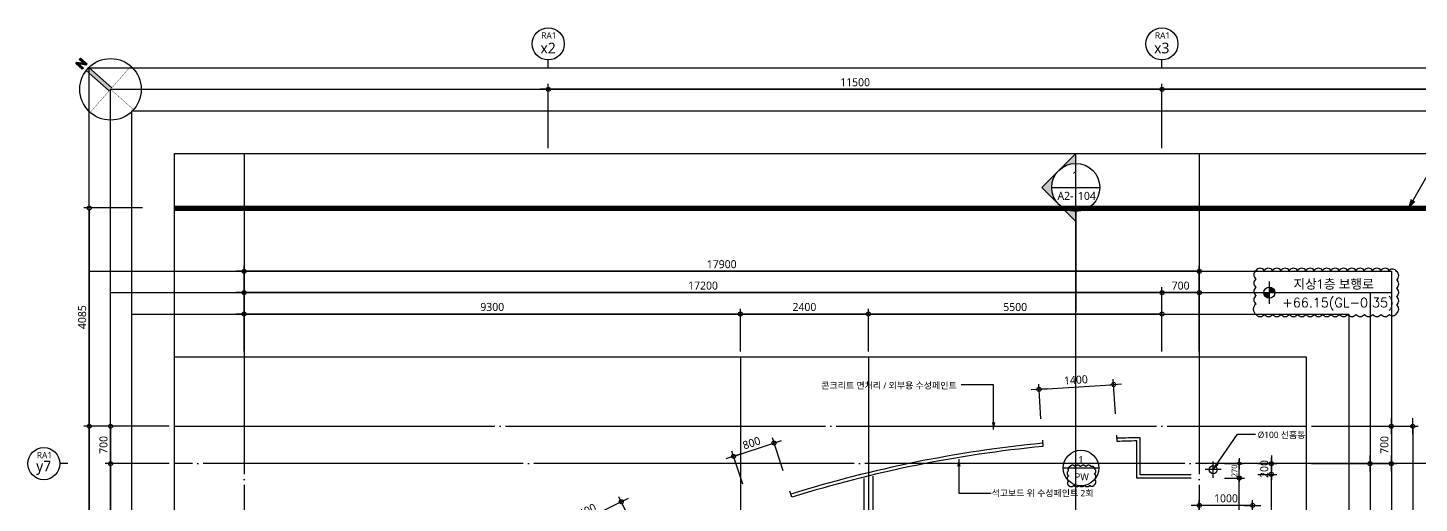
# Model space of a CAD drawing. Header units: millimetres. Extents: x 184384 to 428726, y 73696 to 101396.
# Drawn here: x 184384 to 210457, y 91423 to 100318 of the extents above; entities that cross this region are included whole.
import ezdxf
from ezdxf.enums import TextEntityAlignment as Align

# ---------------------------------------------------------------- set-up
doc = ezdxf.new("R2010")
doc.units = ezdxf.units.MM
doc.header["$LTSCALE"] = 100
doc.header["$MEASUREMENT"] = 0
doc.header["$PDSIZE"] = -10
for name, pattern in [('ACAD_ISO03W100', [30, 12, -18]), ('CEN', [62, 60, -1, 0, -1]), ('PHANTOM2', [1.25, 0.625, -0.125, 0.125, -0.125, 0.125, -0.125])]:
    doc.linetypes.add(name, pattern=pattern)
doc.layers.get('0').update_dxf_attribs({"linetype": 'CONTINUOUS'})
doc.layers.get('DEFPOINTS').update_dxf_attribs({"color": 171, "linetype": 'CONTINUOUS'})
for name, color, linetype in [('BOX', 7, 'CONTINUOUS'), ('CEN(ST)', 1, 'CEN'), ('Center(AR)', 30, 'CEN'), ('CHECK', 30, 'CONTINUOUS'), ('INS', 251, 'CONTINUOUS'), ('LED', 7, 'CONTINUOUS'), ('NDIM', 7, 'CONTINUOUS'), ('SYM', 7, 'CONTINUOUS'), ('SYM(AXIS)', 7, 'CONTINUOUS'), ('SYMBOL', 7, 'CONTINUOUS'), ('TEXT', 3, 'CONTINUOUS'), ('TEXT(AXIS)', 2, 'CONTINUOUS'), ('TEXT(실명)', 3, 'CONTINUOUS'), ('TEXT-기입', 6, 'CONTINUOUS'), ('WALL-석고보드', 7, 'CONTINUOUS'), ('대지', 1, 'PHANTOM2'), ('홈통', 6, 'CONTINUOUS')]:
    doc.layers.add(name, color=color, linetype=linetype)
doc.layers.add('VE변경사항적용-20220616', color=10, linetype='CONTINUOUS', plot=False)
doc.styles.add('CGS', font='cgse', dxfattribs={"bigfont": 'cgs'})
doc.styles.add('SIM', font='simplex.shx')
doc.styles.add('나눔바른고딕', font='NanumBarunGothic.ttf')
doc.linetypes.add('BATTING', pattern='A,0.0001,-0.1,[134,ltypeshp.shx,S=0.1,R=0,X=-0.1,Y=0],-0.2,[134,ltypeshp.shx,S=0.1,R=180,X=0.1,Y=0],-0.1', length=0.4001)
doc.dimstyles.new('NDIM 1200', dxfattribs={"dimscale": 500, "dimtxt": 3, "dimasz": 1, "dimexe": 2, "dimexo": 2, "dimgap": 1, "dimtad": 1, "dimdec": 0, "dimdsep": 46, "dimtxsty": 'CGS', "dimblk": 'DOT0', "dimcen": 1, "dimdle": 8, "dimclrd": 2, "dimclre": 2, "dimclrt": 2, "dimadec": 0, "dimazin": 0, "dimtfac": 1, "dimtdec": 0, "dimtix": 1, "dimtmove": 2, "dimatfit": 3, "dimldrblk": 'DOT0', "dimfxl": 1, "dimtolj": 1, "dimtzin": 0, "dimlwd": -1, "dimlwe": -1, "dimarcsym": 0})

# ---------------------------------------------------------------- blocks, each defined once
blk = doc.blocks.new('level')
at = {"layer": 'SYMBOL'}
for p, q in [((-4320, 0), (4320, 0)), ((0, 4320), (0, -4320))]:
    blk.add_line(p, q, dxfattribs=at)
blk.add_circle((0, 0), 2160, dxfattribs=at)
for points in [[(-2160, 0), (0, 2160), (-2127, 381), (-376, 2126)], [(-2127, 381), (-376, 2126), (-2030, 748), (-738, 2029)], [(-2030, 748), (-738, 2029), (-1859, 1104), (-1089, 1863)], [(-1859, 1104), (-1089, 1863), (-1659, 1388), (-1386, 1658)], [(0, -2160), (2160, 0), (381, -2127), (2126, -376)], [(381, -2127), (2126, -376), (748, -2030), (2029, -738)], [(748, -2030), (2029, -738), (1104, -1859), (1863, -1089)], [(1104, -1859), (1863, -1089), (1388, -1659), (1658, -1386)]]:
    blk.add_solid(points, dxfattribs=at)
at = {"layer": 'SYMBOL', "linetype": 'Continuous'}
for points in [[(0, 2160), (-2160, 0), (0, 0)], [(2160, 0), (0, 0), (0, -2160)]]:
    blk.add_solid(points, dxfattribs=at)
blk = doc.blocks.new('DOT0')
blk.add_line((-3, 0), (3, 0))
at = {"color": 6}
blk.add_circle((0, 0), 0.75, dxfattribs=at)
blk = doc.blocks.new('*D20')
at = {"layer": 'DEFPOINTS', "color": 0, "ltscale": 0.4, "transparency": 16777216}
for p in [(205637, 99168), (205637, 97968), (217137, 97968)]:
    blk.add_point(p, dxfattribs=at)
at = {"layer": 'NDIM', "ltscale": 0.4, "transparency": 16777216}
for p, q in [((205637, 98068), (205637, 99268)), ((217087, 99168), (205687, 99168)), ((217137, 98068), (217137, 99268))]:
    blk.add_line(p, q, dxfattribs=at)
at = {"layer": 'NDIM', "ltscale": 0.4, "transparency": 16777216, "xscale": 50, "yscale": 50, "zscale": 50, "rotation": 180}
blk.add_blockref('DOT0', (205637, 99168), dxfattribs=at)
at = {"layer": 'NDIM', "ltscale": 0.4, "transparency": 16777216, "xscale": 50, "yscale": 50, "zscale": 50}
blk.add_blockref('DOT0', (217137, 99168), dxfattribs=at)
at = {"layer": 'NDIM', "ltscale": 0.4, "transparency": 16777216, "insert": (211387, 99299), "char_height": 150, "attachment_point": 5, "style": '나눔바른고딕'}
blk.add_mtext('\\A1;11500', dxfattribs=at)
blk = doc.blocks.new('*D21')
at = {"layer": 'DEFPOINTS', "color": 0, "ltscale": 0.4, "transparency": 16777216}
for p in [(205637, 95362), (205637, 94162), (206337, 94162)]:
    blk.add_point(p, dxfattribs=at)
at = {"layer": 'NDIM', "ltscale": 0.4, "transparency": 16777216}
for p, q in [((205637, 94262), (205637, 95462)), ((206337, 94262), (206337, 95462)), ((206287, 95362), (205687, 95362))]:
    blk.add_line(p, q, dxfattribs=at)
at = {"layer": 'NDIM', "ltscale": 0.4, "transparency": 16777216, "xscale": 50, "yscale": 50, "zscale": 50, "rotation": 180}
blk.add_blockref('DOT0', (205637, 95362), dxfattribs=at)
at = {"layer": 'NDIM', "ltscale": 0.4, "transparency": 16777216, "xscale": 50, "yscale": 50, "zscale": 50}
blk.add_blockref('DOT0', (206337, 95362), dxfattribs=at)
at = {"layer": 'NDIM', "ltscale": 0.4, "transparency": 16777216, "insert": (205987, 95493), "char_height": 150, "attachment_point": 5, "style": '나눔바른고딕'}
blk.add_mtext('\\A1;700', dxfattribs=at)
blk = doc.blocks.new('*D22')
at = {"layer": 'DEFPOINTS', "color": 0, "ltscale": 0.4, "transparency": 16777216}
for p in [(200137, 94962), (200137, 94162), (205637, 94162)]:
    blk.add_point(p, dxfattribs=at)
at = {"layer": 'NDIM', "ltscale": 0.4, "transparency": 16777216}
for p, q in [((200137, 94262), (200137, 95062)), ((205587, 94962), (200187, 94962)), ((205637, 94262), (205637, 95062))]:
    blk.add_line(p, q, dxfattribs=at)
at = {"layer": 'NDIM', "ltscale": 0.4, "transparency": 16777216, "xscale": 50, "yscale": 50, "zscale": 50, "rotation": 180}
blk.add_blockref('DOT0', (200137, 94962), dxfattribs=at)
at = {"layer": 'NDIM', "ltscale": 0.4, "transparency": 16777216, "xscale": 50, "yscale": 50, "zscale": 50}
blk.add_blockref('DOT0', (205637, 94962), dxfattribs=at)
at = {"layer": 'NDIM', "ltscale": 0.4, "transparency": 16777216, "insert": (202887, 95093), "char_height": 150, "attachment_point": 5, "style": '나눔바른고딕'}
blk.add_mtext('\\A1;5500', dxfattribs=at)
blk = doc.blocks.new('*D23')
at = {"layer": 'DEFPOINTS', "color": 0, "ltscale": 0.4, "transparency": 16777216}
for p in [(188437, 95362), (188437, 94162), (205637, 94162)]:
    blk.add_point(p, dxfattribs=at)
at = {"layer": 'NDIM', "ltscale": 0.4, "transparency": 16777216}
for p, q in [((188437, 94262), (188437, 95462)), ((205637, 94262), (205637, 95462)), ((205587, 95362), (188487, 95362))]:
    blk.add_line(p, q, dxfattribs=at)
at = {"layer": 'NDIM', "ltscale": 0.4, "transparency": 16777216, "xscale": 50, "yscale": 50, "zscale": 50, "rotation": 180}
blk.add_blockref('DOT0', (188437, 95362), dxfattribs=at)
at = {"layer": 'NDIM', "ltscale": 0.4, "transparency": 16777216, "xscale": 50, "yscale": 50, "zscale": 50}
blk.add_blockref('DOT0', (205637, 95362), dxfattribs=at)
at = {"layer": 'NDIM', "ltscale": 0.4, "transparency": 16777216, "insert": (197037, 95493), "char_height": 150, "attachment_point": 5, "style": '나눔바른고딕'}
blk.add_mtext('\\A1;17200', dxfattribs=at)
blk = doc.blocks.new('*D24')
at = {"layer": 'DEFPOINTS', "color": 0, "ltscale": 0.4, "transparency": 16777216}
for p in [(188437, 95762), (188437, 94162), (206337, 94162)]:
    blk.add_point(p, dxfattribs=at)
at = {"layer": 'NDIM', "ltscale": 0.4, "transparency": 16777216}
for p, q in [((188437, 94262), (188437, 95862)), ((206287, 95762), (188487, 95762)), ((206337, 94262), (206337, 95862))]:
    blk.add_line(p, q, dxfattribs=at)
at = {"layer": 'NDIM', "ltscale": 0.4, "transparency": 16777216, "xscale": 50, "yscale": 50, "zscale": 50, "rotation": 180}
blk.add_blockref('DOT0', (188437, 95762), dxfattribs=at)
at = {"layer": 'NDIM', "ltscale": 0.4, "transparency": 16777216, "xscale": 50, "yscale": 50, "zscale": 50}
blk.add_blockref('DOT0', (206337, 95762), dxfattribs=at)
at = {"layer": 'NDIM', "ltscale": 0.4, "transparency": 16777216, "insert": (197387, 95894), "char_height": 150, "attachment_point": 5, "style": '나눔바른고딕'}
blk.add_mtext('\\A1;17900', dxfattribs=at)
blk = doc.blocks.new('*D25')
at = {"layer": 'DEFPOINTS', "color": 0, "ltscale": 0.4, "transparency": 16777216}
for p in [(197737, 94962), (197737, 94162), (200137, 94162)]:
    blk.add_point(p, dxfattribs=at)
at = {"layer": 'NDIM', "ltscale": 0.4, "transparency": 16777216}
for p, q in [((197737, 94262), (197737, 95062)), ((200087, 94962), (197787, 94962)), ((200137, 94262), (200137, 95062))]:
    blk.add_line(p, q, dxfattribs=at)
at = {"layer": 'NDIM', "ltscale": 0.4, "transparency": 16777216, "xscale": 50, "yscale": 50, "zscale": 50, "rotation": 180}
blk.add_blockref('DOT0', (197737, 94962), dxfattribs=at)
at = {"layer": 'NDIM', "ltscale": 0.4, "transparency": 16777216, "xscale": 50, "yscale": 50, "zscale": 50}
blk.add_blockref('DOT0', (200137, 94962), dxfattribs=at)
at = {"layer": 'NDIM', "ltscale": 0.4, "transparency": 16777216, "insert": (198937, 95093), "char_height": 150, "attachment_point": 5, "style": '나눔바른고딕'}
blk.add_mtext('\\A1;2400', dxfattribs=at)
blk = doc.blocks.new('*D26')
at = {"layer": 'DEFPOINTS', "color": 0, "ltscale": 0.4, "transparency": 16777216}
for p in [(188437, 94962), (188437, 94162), (197737, 94162)]:
    blk.add_point(p, dxfattribs=at)
at = {"layer": 'NDIM', "ltscale": 0.4, "transparency": 16777216}
for p, q in [((188437, 94262), (188437, 95062)), ((197687, 94962), (188487, 94962)), ((197737, 94262), (197737, 95062))]:
    blk.add_line(p, q, dxfattribs=at)
at = {"layer": 'NDIM', "ltscale": 0.4, "transparency": 16777216, "xscale": 50, "yscale": 50, "zscale": 50, "rotation": 180}
blk.add_blockref('DOT0', (188437, 94962), dxfattribs=at)
at = {"layer": 'NDIM', "ltscale": 0.4, "transparency": 16777216, "xscale": 50, "yscale": 50, "zscale": 50}
blk.add_blockref('DOT0', (197737, 94962), dxfattribs=at)
at = {"layer": 'NDIM', "ltscale": 0.4, "transparency": 16777216, "insert": (193087, 95094), "char_height": 150, "attachment_point": 5, "style": '나눔바른고딕'}
blk.add_mtext('\\A1;9300', dxfattribs=at)
blk = doc.blocks.new('north1')
at = {"color": 6}
for p, q in [((0, 0.06), (0.998, 0.06)), ((1.12, 0.12), (1.405, 0.12)), ((1.12, 0.064), (1.12, 0.12)), ((1.319, 0.064), (1.12, 0.064)), ((1.12, -0.057), (1.319, 0.064)), ((1.405, 0.061), (1.215, -0.057)), ((1.405, 0.12), (1.405, 0.061)), ((0.998, -0.06), (0, -0.06)), ((1.12, -0.117), (1.12, -0.057)), ((1.405, -0.117), (1.12, -0.117)), ((1.215, -0.057), (1.405, -0.057)), ((1.405, -0.057), (1.405, -0.117))]:
    blk.add_line(p, q, dxfattribs=at)
at = {"color": 6, "const_width": 0.01}
for points in [[(0, -1), (0, 1)], [(0, 0), (-1, 0)]]:
    blk.add_lwpolyline(points, dxfattribs=at)
blk.add_circle((0, 0), 1)
at = {"color": 6}
for points in [[(0.998, 0.06), (1, 0), (0, 0.06), (0, 0)], [(1.12, 0.12), (1.12, 0.064), (1.405, 0.12), (1.319, 0.064)], [(1.319, 0.064), (1.215, -0.057), (1.12, -0.057), (1.12, -0.117)], [(1.405, 0.12), (1.319, 0.064), (1.405, 0.061), (1.215, -0.057)], [(0.998, -0.06), (1, 0), (0, -0.06), (0, 0)], [(1.12, -0.057), (1.12, -0.117), (1.405, -0.057), (1.405, -0.117)]]:
    blk.add_solid(points, dxfattribs=at)
blk = doc.blocks.new('*D27')
at = {"layer": 'DEFPOINTS', "color": 0, "ltscale": 0.4, "transparency": 16777216}
for p in [(187134, 92862), (185534, 82212), (187134, 82212)]:
    blk.add_point(p, dxfattribs=at)
at = {"layer": 'NDIM', "ltscale": 0.4, "transparency": 16777216}
for p, q in [((187034, 92862), (185434, 92862)), ((185534, 92812), (185534, 82262)), ((187034, 82212), (185434, 82212))]:
    blk.add_line(p, q, dxfattribs=at)
at = {"layer": 'NDIM', "ltscale": 0.4, "transparency": 16777216, "xscale": 50, "yscale": 50, "zscale": 50}
for p, rotation in [((185534, 92862), 90), ((185534, 82212), 270)]:
    blk.add_blockref('DOT0', p, dxfattribs=dict(at, rotation=rotation))
at = {"layer": 'NDIM', "ltscale": 0.4, "transparency": 16777216, "insert": (185402, 87537), "char_height": 150, "attachment_point": 5, "rotation": 90, "style": '나눔바른고딕'}
blk.add_mtext('\\A1;10650', dxfattribs=at)
blk = doc.blocks.new('*D29')
at = {"layer": 'DEFPOINTS', "color": 0, "ltscale": 0.4, "transparency": 16777216}
for p in [(187134, 92162), (185934, 85392), (187134, 85392)]:
    blk.add_point(p, dxfattribs=at)
at = {"layer": 'NDIM', "ltscale": 0.4, "transparency": 16777216}
for p, q in [((187034, 92162), (185834, 92162)), ((185934, 92112), (185934, 85442)), ((187034, 85392), (185834, 85392))]:
    blk.add_line(p, q, dxfattribs=at)
at = {"layer": 'NDIM', "ltscale": 0.4, "transparency": 16777216, "xscale": 50, "yscale": 50, "zscale": 50}
for p, rotation in [((185934, 92162), 90), ((185934, 85392), 270)]:
    blk.add_blockref('DOT0', p, dxfattribs=dict(at, rotation=rotation))
at = {"layer": 'NDIM', "ltscale": 0.4, "transparency": 16777216, "insert": (185802, 88777), "char_height": 150, "attachment_point": 5, "rotation": 90, "style": '나눔바른고딕'}
blk.add_mtext('\\A1;6770', dxfattribs=at)
blk = doc.blocks.new('*D30')
at = {"layer": 'DEFPOINTS', "color": 0, "ltscale": 0.4, "transparency": 16777216}
for p in [(186634, 96947), (185534, 92862), (187134, 92862)]:
    blk.add_point(p, dxfattribs=at)
at = {"layer": 'NDIM', "ltscale": 0.4, "transparency": 16777216}
for p, q in [((186534, 96947), (185434, 96947)), ((185534, 96897), (185534, 92912)), ((187034, 92862), (185434, 92862))]:
    blk.add_line(p, q, dxfattribs=at)
at = {"layer": 'NDIM', "ltscale": 0.4, "transparency": 16777216, "xscale": 50, "yscale": 50, "zscale": 50}
for p, rotation in [((185534, 96947), 90), ((185534, 92862), 270)]:
    blk.add_blockref('DOT0', p, dxfattribs=dict(at, rotation=rotation))
at = {"layer": 'NDIM', "ltscale": 0.4, "transparency": 16777216, "insert": (185402, 94904), "char_height": 150, "attachment_point": 5, "rotation": 90, "style": '나눔바른고딕'}
blk.add_mtext('\\A1;4085', dxfattribs=at)
blk = doc.blocks.new('*D39')
at = {"layer": 'DEFPOINTS', "color": 0, "ltscale": 0.4, "transparency": 16777216}
for p in [(206737, 92162), (207087, 92162), (206737, 91892)]:
    blk.add_point(p, dxfattribs=at)
at = {"layer": 'NDIM', "ltscale": 0.4, "transparency": 16777216}
for p, q in [((206807, 92162), (207157, 92162)), ((207087, 92197), (207087, 92232)), ((207087, 91892), (207087, 92162)), ((206807, 91892), (207157, 91892)), ((207087, 91857), (207087, 91822))]:
    blk.add_line(p, q, dxfattribs=at)
at = {"layer": 'NDIM', "ltscale": 0.4, "transparency": 16777216, "xscale": 35, "yscale": 35, "zscale": 35}
for p, rotation in [((207087, 92162), 270), ((207087, 91892), 90)]:
    blk.add_blockref('DOT0', p, dxfattribs=dict(at, rotation=rotation))
at = {"layer": 'NDIM', "ltscale": 0.4, "transparency": 16777216, "insert": (206995, 92027), "char_height": 105, "attachment_point": 5, "rotation": 90, "style": '나눔바른고딕'}
blk.add_mtext('\\A1;270', dxfattribs=at)
blk = doc.blocks.new('*D41')
at = {"layer": 'DEFPOINTS', "color": 0, "ltscale": 0.4, "transparency": 16777216}
for p in [(206737, 91892), (207087, 91892), (206737, 88892)]:
    blk.add_point(p, dxfattribs=at)
at = {"layer": 'NDIM', "ltscale": 0.4, "transparency": 16777216}
for p, q in [((206837, 91892), (207187, 91892)), ((207087, 88942), (207087, 91842)), ((206837, 88892), (207187, 88892))]:
    blk.add_line(p, q, dxfattribs=at)
at = {"layer": 'NDIM', "ltscale": 0.4, "transparency": 16777216, "xscale": 50, "yscale": 50, "zscale": 50}
for p, rotation in [((207087, 91892), 90), ((207087, 88892), 270)]:
    blk.add_blockref('DOT0', p, dxfattribs=dict(at, rotation=rotation))
at = {"layer": 'NDIM', "ltscale": 0.4, "transparency": 16777216, "insert": (206955, 90392), "char_height": 150, "attachment_point": 5, "rotation": 90, "style": '나눔바른고딕'}
blk.add_mtext('\\A1;3000', dxfattribs=at)
blk = doc.blocks.new('*D251')
at = {"layer": 'DEFPOINTS', "color": 0, "ltscale": 0.4, "transparency": 16777216}
for p in [(194137, 99168), (194137, 97968), (205637, 97968)]:
    blk.add_point(p, dxfattribs=at)
at = {"layer": 'NDIM', "ltscale": 0.4, "transparency": 16777216}
for p, q in [((194137, 98068), (194137, 99268)), ((205587, 99168), (194187, 99168)), ((205637, 98068), (205637, 99268))]:
    blk.add_line(p, q, dxfattribs=at)
at = {"layer": 'NDIM', "ltscale": 0.4, "transparency": 16777216, "xscale": 50, "yscale": 50, "zscale": 50, "rotation": 180}
blk.add_blockref('DOT0', (194137, 99168), dxfattribs=at)
at = {"layer": 'NDIM', "ltscale": 0.4, "transparency": 16777216, "xscale": 50, "yscale": 50, "zscale": 50}
blk.add_blockref('DOT0', (205637, 99168), dxfattribs=at)
at = {"layer": 'NDIM', "ltscale": 0.4, "transparency": 16777216, "insert": (199887, 99299), "char_height": 150, "attachment_point": 5, "style": '나눔바른고딕'}
blk.add_mtext('\\A1;11500', dxfattribs=at)
blk = doc.blocks.new('A$C2F20087E')
at = {"layer": 'SYM(AXIS)'}
blk.add_line((600, 0), (600, 300), dxfattribs=at)
blk.add_circle((600, 900), 600, dxfattribs=at)
blk = doc.blocks.new('*D253')
at = {"layer": 'DEFPOINTS', "color": 0, "ltscale": 0.4, "transparency": 16777216}
for p in [(208337, 92162), (208337, 82212), (209937, 82212)]:
    blk.add_point(p, dxfattribs=at)
at = {"layer": 'NDIM', "ltscale": 0.4, "transparency": 16777216}
for p, q in [((208437, 92162), (210037, 92162)), ((209937, 92112), (209937, 82262)), ((208437, 82212), (210037, 82212))]:
    blk.add_line(p, q, dxfattribs=at)
at = {"layer": 'NDIM', "ltscale": 0.4, "transparency": 16777216, "xscale": 50, "yscale": 50, "zscale": 50}
for p, rotation in [((209937, 92162), 90), ((209937, 82212), 270)]:
    blk.add_blockref('DOT0', p, dxfattribs=dict(at, rotation=rotation))
at = {"layer": 'NDIM', "ltscale": 0.4, "transparency": 16777216, "insert": (209805, 87187), "char_height": 150, "attachment_point": 5, "rotation": 90, "style": '나눔바른고딕'}
blk.add_mtext('\\A1;9950', dxfattribs=at)
blk = doc.blocks.new('*D254')
at = {"layer": 'DEFPOINTS', "color": 0, "ltscale": 0.4, "transparency": 16777216}
for p in [(208337, 92862), (208337, 92162), (209937, 92162)]:
    blk.add_point(p, dxfattribs=at)
at = {"layer": 'NDIM', "ltscale": 0.4, "transparency": 16777216}
for p, q in [((208437, 92862), (210037, 92862)), ((209937, 92812), (209937, 92212)), ((208437, 92162), (210037, 92162))]:
    blk.add_line(p, q, dxfattribs=at)
at = {"layer": 'NDIM', "ltscale": 0.4, "transparency": 16777216, "xscale": 50, "yscale": 50, "zscale": 50}
for p, rotation in [((209937, 92862), 90), ((209937, 92162), 270)]:
    blk.add_blockref('DOT0', p, dxfattribs=dict(at, rotation=rotation))
at = {"layer": 'NDIM', "ltscale": 0.4, "transparency": 16777216, "insert": (209805, 92512), "char_height": 150, "attachment_point": 5, "rotation": 90, "style": '나눔바른고딕'}
blk.add_mtext('\\A1;700', dxfattribs=at)
blk = doc.blocks.new('*D255')
at = {"layer": 'DEFPOINTS', "color": 0, "ltscale": 0.4, "transparency": 16777216}
for p in [(208337, 92862), (208337, 82212), (210337, 82212)]:
    blk.add_point(p, dxfattribs=at)
at = {"layer": 'NDIM', "ltscale": 0.4, "transparency": 16777216}
for p, q in [((208437, 92862), (210437, 92862)), ((210337, 92812), (210337, 82262)), ((208437, 82212), (210437, 82212))]:
    blk.add_line(p, q, dxfattribs=at)
at = {"layer": 'NDIM', "ltscale": 0.4, "transparency": 16777216, "xscale": 50, "yscale": 50, "zscale": 50}
for p, rotation in [((210337, 92862), 90), ((210337, 82212), 270)]:
    blk.add_blockref('DOT0', p, dxfattribs=dict(at, rotation=rotation))
at = {"layer": 'NDIM', "ltscale": 0.4, "transparency": 16777216, "insert": (210205, 87537), "char_height": 150, "attachment_point": 5, "rotation": 90, "style": '나눔바른고딕'}
blk.add_mtext('\\A1;10650', dxfattribs=at)
blk = doc.blocks.new('*D256')
at = {"layer": 'DEFPOINTS', "color": 0, "ltscale": 0.4, "transparency": 16777216}
for p in [(208337, 92162), (208337, 86712), (209537, 86712)]:
    blk.add_point(p, dxfattribs=at)
at = {"layer": 'NDIM', "ltscale": 0.4, "transparency": 16777216}
for p, q in [((208437, 92162), (209637, 92162)), ((209537, 92112), (209537, 86762)), ((208437, 86712), (209637, 86712))]:
    blk.add_line(p, q, dxfattribs=at)
at = {"layer": 'NDIM', "ltscale": 0.4, "transparency": 16777216, "xscale": 50, "yscale": 50, "zscale": 50}
for p, rotation in [((209537, 92162), 90), ((209537, 86712), 270)]:
    blk.add_blockref('DOT0', p, dxfattribs=dict(at, rotation=rotation))
at = {"layer": 'NDIM', "ltscale": 0.4, "transparency": 16777216, "insert": (209405, 89437), "char_height": 150, "attachment_point": 5, "rotation": 90, "style": '나눔바른고딕'}
blk.add_mtext('\\A1;5450', dxfattribs=at)
blk = doc.blocks.new('*D283')
at = {"layer": 'DEFPOINTS', "color": 0, "ltscale": 0.4, "transparency": 16777216}
for p in [(187134, 92862), (185934, 92162), (187134, 92162)]:
    blk.add_point(p, dxfattribs=at)
at = {"layer": 'NDIM', "ltscale": 0.4, "transparency": 16777216}
for p, q in [((187034, 92862), (185834, 92862)), ((185934, 92812), (185934, 92212)), ((187034, 92162), (185834, 92162))]:
    blk.add_line(p, q, dxfattribs=at)
at = {"layer": 'NDIM', "ltscale": 0.4, "transparency": 16777216, "xscale": 50, "yscale": 50, "zscale": 50}
for p, rotation in [((185934, 92862), 90), ((185934, 92162), 270)]:
    blk.add_blockref('DOT0', p, dxfattribs=dict(at, rotation=rotation))
at = {"layer": 'NDIM', "ltscale": 0.4, "transparency": 16777216, "insert": (185802, 92512), "char_height": 150, "attachment_point": 5, "rotation": 90, "style": '나눔바른고딕'}
blk.add_mtext('\\A1;700', dxfattribs=at)
blk = doc.blocks.new('*D309')
at = {"layer": 'DEFPOINTS', "color": 0, "ltscale": 0.4, "transparency": 16777216}
for p in [(204731, 93643), (203376, 92903), (204773, 92995)]:
    blk.add_point(p, dxfattribs=at)
at = {"layer": 'NDIM', "ltscale": 0.4, "transparency": 16777216}
for p, q in [((203370, 93003), (203327, 93652)), ((203384, 93556), (204681, 93640)), ((204767, 93095), (204725, 93743))]:
    blk.add_line(p, q, dxfattribs=at)
at = {"layer": 'NDIM', "ltscale": 0.4, "transparency": 16777216, "xscale": 50, "yscale": 50, "zscale": 50}
for p, rotation in [((204731, 93643), 3.719955003581531), ((203334, 93553), 183.7199550035815)]:
    blk.add_blockref('DOT0', p, dxfattribs=dict(at, rotation=rotation))
at = {"layer": 'NDIM', "ltscale": 0.4, "transparency": 16777216, "insert": (204024, 93729), "char_height": 150, "attachment_point": 5, "rotation": 3.72, "style": '나눔바른고딕'}
blk.add_mtext('\\A1;1400', dxfattribs=at)
blk = doc.blocks.new('*D311')
at = {"layer": 'DEFPOINTS', "color": 0, "ltscale": 0.4, "transparency": 16777216}
for p in [(198368, 92548), (198571, 91931), (197812, 91681)]:
    blk.add_point(p, dxfattribs=at)
at = {"layer": 'NDIM', "ltscale": 0.4, "transparency": 16777216}
for p, q in [((198540, 92026), (198337, 92643)), ((197781, 91776), (197577, 92393)), ((197656, 92314), (198321, 92533))]:
    blk.add_line(p, q, dxfattribs=at)
at = {"layer": 'NDIM', "ltscale": 0.4, "transparency": 16777216, "xscale": 50, "yscale": 50, "zscale": 50}
for p, rotation in [((198368, 92548), 18.21252885239584), ((197609, 92298), 198.2125288523958)]:
    blk.add_blockref('DOT0', p, dxfattribs=dict(at, rotation=rotation))
at = {"layer": 'NDIM', "ltscale": 0.4, "transparency": 16777216, "insert": (197947, 92548), "char_height": 150, "attachment_point": 5, "rotation": 18.2125, "style": '나눔바른고딕'}
blk.add_mtext('\\A1;800', dxfattribs=at)
blk = doc.blocks.new('*D313')
at = {"layer": 'DEFPOINTS', "color": 0, "ltscale": 0.4, "transparency": 16777216}
for p in [(195506, 91450), (195793, 90867), (194537, 90249)]:
    blk.add_point(p, dxfattribs=at)
at = {"layer": 'NDIM', "ltscale": 0.4, "transparency": 16777216}
for p, q in [((195749, 90957), (195462, 91540)), ((194295, 90856), (195462, 91428)), ((194493, 90339), (194206, 90924))]:
    blk.add_line(p, q, dxfattribs=at)
at = {"layer": 'NDIM', "ltscale": 0.4, "transparency": 16777216, "xscale": 50, "yscale": 50, "zscale": 50}
for p, rotation in [((195506, 91450), 26.13146088847866), ((194250, 90834), 206.1314608884786)]:
    blk.add_blockref('DOT0', p, dxfattribs=dict(at, rotation=rotation))
at = {"layer": 'NDIM', "ltscale": 0.4, "transparency": 16777216, "insert": (194820, 91260), "char_height": 150, "attachment_point": 5, "rotation": 26.1315, "style": '나눔바른고딕'}
blk.add_mtext('\\A1;1400', dxfattribs=at)
blk = doc.blocks.new('*D430')
at = {"layer": 'DEFPOINTS', "color": 0, "ltscale": 0.4, "transparency": 16777216}
for p in [(207337, 91962), (207687, 91962), (207337, 86612)]:
    blk.add_point(p, dxfattribs=at)
at = {"layer": 'NDIM', "ltscale": 0.4, "transparency": 16777216}
for p, q in [((207437, 91962), (207787, 91962)), ((207687, 86662), (207687, 91912)), ((207437, 86612), (207787, 86612))]:
    blk.add_line(p, q, dxfattribs=at)
at = {"layer": 'NDIM', "ltscale": 0.4, "transparency": 16777216, "xscale": 50, "yscale": 50, "zscale": 50}
for p, rotation in [((207687, 91962), 90), ((207687, 86612), 270)]:
    blk.add_blockref('DOT0', p, dxfattribs=dict(at, rotation=rotation))
at = {"layer": 'NDIM', "ltscale": 0.4, "transparency": 16777216, "insert": (207555, 89287), "char_height": 150, "attachment_point": 5, "rotation": 90, "style": '나눔바른고딕'}
blk.add_mtext('\\A1;5350', dxfattribs=at)
blk = doc.blocks.new('*D432')
at = {"layer": 'DEFPOINTS', "color": 0, "ltscale": 0.4, "transparency": 16777216}
for p in [(206337, 91380), (206337, 90960), (207337, 90960)]:
    blk.add_point(p, dxfattribs=at)
at = {"layer": 'NDIM', "ltscale": 0.4, "transparency": 16777216}
for p, q in [((206337, 91060), (206337, 91480)), ((207287, 91380), (206387, 91380)), ((207337, 91060), (207337, 91480))]:
    blk.add_line(p, q, dxfattribs=at)
at = {"layer": 'NDIM', "ltscale": 0.4, "transparency": 16777216, "xscale": 50, "yscale": 50, "zscale": 50, "rotation": 180}
blk.add_blockref('DOT0', (206337, 91380), dxfattribs=at)
at = {"layer": 'NDIM', "ltscale": 0.4, "transparency": 16777216, "xscale": 50, "yscale": 50, "zscale": 50}
blk.add_blockref('DOT0', (207337, 91380), dxfattribs=at)
at = {"layer": 'NDIM', "ltscale": 0.4, "transparency": 16777216, "insert": (206837, 91512), "char_height": 150, "attachment_point": 5, "style": '나눔바른고딕'}
blk.add_mtext('\\A1;1000', dxfattribs=at)
blk = doc.blocks.new('*D433')
at = {"layer": 'DEFPOINTS', "color": 0, "ltscale": 0.4, "transparency": 16777216}
for p in [(207337, 92162), (207687, 92162), (207337, 91962)]:
    blk.add_point(p, dxfattribs=at)
at = {"layer": 'NDIM', "ltscale": 0.4, "transparency": 16777216}
for p, q in [((207437, 92162), (207787, 92162)), ((207687, 92212), (207687, 92262)), ((207687, 91962), (207687, 92162)), ((207437, 91962), (207787, 91962)), ((207687, 91912), (207687, 91862))]:
    blk.add_line(p, q, dxfattribs=at)
at = {"layer": 'NDIM', "ltscale": 0.4, "transparency": 16777216, "xscale": 50, "yscale": 50, "zscale": 50}
for p, rotation in [((207687, 92162), 270), ((207687, 91962), 90)]:
    blk.add_blockref('DOT0', p, dxfattribs=dict(at, rotation=rotation))
at = {"layer": 'NDIM', "ltscale": 0.4, "transparency": 16777216, "insert": (207555, 92062), "char_height": 150, "attachment_point": 5, "rotation": 90, "style": '나눔바른고딕'}
blk.add_mtext('\\A1;200', dxfattribs=at)
blk = doc.blocks.new('A$C64A97E52')
at = {"layer": '홈통', "color": 1}
for p, q in [((200, 400), (200, 0)), ((400, 200), (0, 200))]:
    blk.add_line(p, q, dxfattribs=at)
at = {"layer": '홈통', "ltscale": 0.1}
blk.add_circle((200, 200), 100, dxfattribs=at)

msp = doc.modelspace()

# ---------------------------------------------------------------- hatches: boundary and pattern name
at = {"layer": 'SYM'}
h = msp.add_hatch(color=256, dxfattribs=at)
h.paths.add_polyline_path([(203385.7, 97331.2), (203703.9, 97013, -0.4142136), (203703.9, 97649.3)])
h.paths.add_polyline_path([(203703.9, 97013), (204022.1, 96694.8), (204022.1, 96881.2, -0.1989124)])
h.paths.add_polyline_path([(203703.9, 97649.3, -0.1989124), (204022.1, 97781.2), (204022.1, 97967.5)])

# ---------------------------------------------------------------- linework, layer by layer
at = {"layer": 'BOX'}
msp.add_line((204453, 92080.5), (203786.4, 92080.5), dxfattribs=at)
msp.add_circle((204119.7, 92080.5), 333.3, dxfattribs=at)
at = {"layer": 'CEN(ST)'}
msp.add_line((187133.9, 92862), (208336.9, 92862), dxfattribs=at)
for points in [[(188436.9, 97967.5), (188436.9, 76895.8)], [(206336.9, 97967.5), (206336.9, 76895.8)], [(218468.1, 92162), (187133.9, 92162)]]:
    msp.add_lwpolyline(points, dxfattribs=at)
at = {"layer": 'Center(AR)', "ltscale": 1000}
for p, q in [((197736.9, 94162), (197736.9, 76895.8)), ((200136.9, 94162), (200136.9, 76895.8))]:
    msp.add_line(p, q, dxfattribs=at)
at = {"layer": 'CHECK'}
msp.add_lwpolyline([(207399.7, 94955.2, 0.5205671), (207555.9, 94955.2, 0.5205671), (207712.2, 94955.2, 0.5205671), (207868.4, 94955.2, 0.5205671), (208024.7, 94955.2, 0.5205671), (208180.9, 94955.2, 0.5205671), (208337.2, 94955.2, 0.5205671), (208493.4, 94955.2, 0.5205671), (208649.7, 94955.2, 0.5205671), (208805.9, 94955.2, 0.5205671), (208962.2, 94955.2, 0.5205671), (209118.4, 94955.2, 0.5205671), (209274.7, 94955.2, 0.5205671), (209430.9, 94955.2, 0.5205671), (209587.2, 94955.2, 0.5205671), (209743.4, 94955.2, 0.5205671), (209899.7, 94955.2, 0.5205671), (210034, 94977.1, 0.5205671), (210034, 95133.3, 0.5205671), (210034, 95289.6, 0.5205671), (210034, 95445.8, 0.5205671), (210034, 95602.1, 0.5205671), (210034, 95758.3, 0.5205671), (209897.8, 95778.4, 0.5205671), (209741.6, 95778.4, 0.5205671), (209585.3, 95778.4, 0.5205671), (209429.1, 95778.4, 0.5205671), (209272.8, 95778.4, 0.5205671), (209116.6, 95778.4, 0.5205671), (208960.3, 95778.4, 0.5205671), (208804.1, 95778.4, 0.5205671), (208647.8, 95778.4, 0.5205671), (208491.6, 95778.4, 0.5205671), (208335.3, 95778.4, 0.5205671), (208179.1, 95778.4, 0.5205671), (208022.8, 95778.4, 0.5205671), (207866.6, 95778.4, 0.5205671), (207710.3, 95778.4, 0.5205671), (207554.1, 95778.4, 0.5205671), (207399.7, 95776.6, 0.5205671), (207399.7, 95620.3, 0.5205671), (207399.7, 95464.1, 0.5205671), (207399.7, 95307.8, 0.5205671), (207399.7, 95151.6, 0.5205671)], format="xyb", close=True, dxfattribs=at)
at = {"layer": 'DEFPOINTS'}
msp.add_line((204022.1, 76862), (204022.1, 97967.5), dxfattribs=at)
for points in [[(185533.9, 99567.5), (219668.1, 99567.5), (219668.1, 73695.8), (185533.9, 73695.8)], [(185933.9, 99167.5), (219668.1, 99167.5), (219668.1, 74095.8), (185933.9, 74095.8)], [(186333.9, 98767.5), (219268.1, 98767.5), (219268.1, 74495.8), (186333.9, 74495.8)], [(187133.9, 97967.5), (218468.1, 97967.5), (218468.1, 75295.8), (187133.9, 75295.8)]]:
    msp.add_lwpolyline(points, close=True, dxfattribs=at)
at = {"layer": 'DEFPOINTS', "ltscale": 1000}
for points in [[(185533.9, 95762), (209936.9, 95762), (209936.9, 75295.8), (185533.9, 75295.8)], [(185933.9, 95362), (209536.9, 95362), (209536.9, 75695.8), (185933.9, 75695.8)], [(186333.9, 94962), (209136.9, 94962), (209136.9, 76095.8), (186333.9, 76095.8)], [(187133.9, 94162), (208336.9, 94162), (208336.9, 76895.8), (187133.9, 76895.8)]]:
    msp.add_lwpolyline(points, close=True, dxfattribs=at)
at = {"layer": 'INS', "linetype": 'BATTING', "ltscale": 1.45}
for points in [[(206186.9, 91952), (205226.9, 91952), (205226.9, 92648.2, 0.0046035), (204797, 92636.5)], [(203400, 92543.7, 0.051634), (198684.5, 91590.2)]]:
    msp.add_lwpolyline(points, format="xyb", dxfattribs=at)
at = {"layer": 'LED', "ltscale": 1000}
for points in [[(210242.1, 96916.7), (210726.5, 97755.6), (211224.1, 97755.6)], [(202482.3, 92799.9), (202482.3, 93635), (201876.3, 93635)], [(206599.4, 92049.5), (207055.2, 92712), (207388.2, 92712)], [(201831.1, 92247), (201831.1, 91606.7), (202437.1, 91606.7)]]:
    msp.add_lwpolyline(points, dxfattribs=at)
at = {"layer": 'LED'}
for points in [[(210242.1, 96916.7), (210385.4, 97064.9), (210298.8, 97114.9)], [(202482.3, 92799.9), (202515.7, 92933.3), (202449, 92933.3)], [(201831.1, 92247), (201797.7, 92113.7), (201864.4, 92113.7)], [(206599.4, 92049.5), (206647.5, 92178.2), (206702.4, 92140.4)]]:
    msp.add_solid(points, dxfattribs=at)
at = {"layer": 'SYM'}
for p, q in [((204022.1, 97967.5), (203385.7, 97331.2)), ((204022.1, 96694.8), (203385.7, 97331.2)), ((203572.1, 97331.2), (204472.1, 97331.2)), ((204022.1, 96694.8), (204022.1, 96881.2)), ((204022.1, 96881.2), (204022.1, 95012.3))]:
    msp.add_line(p, q, dxfattribs=at)
msp.add_circle((204022.1, 97331.2), 450, dxfattribs=at)
at = {"layer": 'SYMBOL'}
msp.add_lwpolyline([(207860.1, 95362), (209936.9, 95362)], dxfattribs=at)
at = {"layer": 'VE변경사항적용-20220616', "linetype": 'ACAD_ISO03W100'}
msp.add_lwpolyline([(203884.9, 91757.6, 0.5205671), (203984.9, 91757.6, 0.5205671), (204084.9, 91757.6, 0.5205671), (204184.9, 91757.6, 0.5205671), (204284.9, 91757.6, 0.5205671), (204373.9, 91768.6, 0.5205671), (204373.9, 91868.6, 0.5205671), (204373.9, 91968.6, 0.5205671), (204373.9, 92068.6, 0.5205671), (204311, 92105.8, 0.5205671), (204211, 92105.8, 0.5205671), (204111, 92105.8, 0.5205671), (204011, 92105.8, 0.5205671), (203911, 92105.8, 0.5205671), (203884.9, 92031.9, 0.5205671), (203884.9, 91931.9, 0.5205671), (203884.9, 91831.9, 0.5205671)], format="xyb", close=True, dxfattribs=at)
at = {"layer": 'WALL-석고보드', "color": 8, "ltscale": 1000}
msp.add_line((197661.9, 92217), (197661.9, 92213), dxfattribs=at)
for points in [[(203396.1, 92603.6), (203403.9, 92483.8, 0.0516028), (198703.4, 91533.3), (198665.6, 91647.2)], [(206186.9, 91892), (205166.9, 91892), (205166.9, 92587, 0.0039286), (204800.9, 92576.6), (204793, 92696.4)]]:
    msp.add_lwpolyline(points, format="xyb", dxfattribs=at)
msp.add_lwpolyline([(200216.9, 91924.7), (200216.9, 89332), (200056.9, 89332), (200056.9, 91885.7)], dxfattribs=at)
at = {"layer": '대지', "ltscale": 30, "const_width": 100}
msp.add_lwpolyline([(187133.9, 96942), (218468.1, 96942)], dxfattribs=at)

# ---------------------------------------------------------------- block references
at = {"xscale": 0.5000000000000027, "yscale": 0.5000000000000027, "zscale": 0.5000000000000027}
for p in [(193836.9, 99567.5), (205336.9, 99567.5)]:
    msp.add_blockref('A$C2F20087E', p, dxfattribs=at)
for name, p, xscale, yscale, zscale, rotation in [('A$C2F20087E', (185133.9, 91862), 0.5000000000000044, 0.5000000000000044, 0.5000000000000044, 90), ('A$C64A97E52', (206449.4, 92199.5), 0.75, 0.75, 0.75, 269.9999999999853)]:
    msp.add_blockref(name, p, dxfattribs=dict(xscale=xscale, yscale=yscale, zscale=zscale, rotation=rotation))
at = {"layer": 'SYMBOL'}
for name, p, xscale, yscale, zscale, rotation in [('north1', (185933.9, 99167.5), 576.2625349315023, 576.2625349315023, 576.2625349315023, 138.6331070124293), ('level', (207650.1, 95362), 0.0486111111167702, 0.0486111111167702, 0.0486111111167702, 90)]:
    msp.add_blockref(name, p, dxfattribs=dict(at, xscale=xscale, yscale=yscale, zscale=zscale, rotation=rotation))

# ---------------------------------------------------------------- texts
at = {"layer": 'TEXT', "style": '나눔바른고딕'}
for s, height, p in [('1', 180, (203949.3, 97457.8)), ('A2-', 150, (203678.8, 97099)), ('104', 150, (204063.2, 97098.4))]:
    msp.add_text(s, height=height, dxfattribs=at).set_placement(p)
at = {"layer": 'TEXT(AXIS)', "style": '나눔바른고딕'}
for p in [(194148.7, 100176.4), (205648.7, 100176.4), (184695.8, 92320.9)]:
    msp.add_text('RA1', height=120, dxfattribs=at).set_placement(p, align=Align.MIDDLE_CENTER)
for s, p in [('x2', (194133.5, 99940.1)), ('x3', (205633.5, 99940.1)), ('y7', (184680.5, 92084.5))]:
    msp.add_text(s, height=200, dxfattribs=at).set_placement(p, align=Align.MIDDLE)
at = {"layer": 'TEXT(실명)', "style": '나눔바른고딕'}
msp.add_text('지상1층 보행로', height=175, dxfattribs=at).set_placement((208100.6, 95437))
at = {"layer": 'TEXT-기입', "style": 'SIM'}
msp.add_text('+66.15(GL-0.35)', height=175, dxfattribs=at).set_placement((209979.2, 95088.5), align=Align.RIGHT)
at = {"layer": 'TEXT-기입', "style": '나눔바른고딕'}
for s, p in [('콘크리트 면처리 / 외부용 수성페인트', (201791.1, 93624.2)), ('석고보드 위 수성페인트 2회', (204354.3, 91610))]:
    msp.add_text(s, height=120, rotation=360, dxfattribs=at).set_placement(p, align=Align.MIDDLE_RIGHT)
msp.add_text('Ø100 선홈통', height=120, dxfattribs=at).set_placement((208326.3, 92701.1), align=Align.MIDDLE_RIGHT)
for s, height, p in [('1', 133.3, (204119.7, 92236.1)), ('PW', 133.33, (204134.2, 91916.3))]:
    msp.add_text(s, height=height, dxfattribs=at).set_placement(p, align=Align.MIDDLE_CENTER)

# ---------------------------------------------------------------- dimensions: what is measured, and where the dimension line sits
at = {"layer": 'NDIM', "ltscale": 0.4}
for base, p1, p2, angle, override, picture, middle in [((194136.9, 99167.5), (205636.9, 97967.5), (194136.9, 97967.5), 180, {"dimscale": 50, "dimtxsty": '나눔바른고딕', "dimclrd": 256, "dimclre": 256, "dimclrt": 256}, '*D251', (199886.9, 99299)), ((205636.9, 99167.5), (217136.9, 97967.5), (205636.9, 97967.5), 180, {"dimscale": 50, "dimtxsty": '나눔바른고딕', "dimclrd": 256, "dimclre": 256, "dimclrt": 256}, '*D20', (211386.9, 99299)), ((185533.9, 92862), (186633.9, 96946.8), (187133.9, 92862), 270, {"dimscale": 50, "dimtxsty": '나눔바른고딕', "dimclrd": 256, "dimclre": 256, "dimclrt": 256}, '*D30', (185402.4, 94904.4)), ((188436.9, 95762), (206336.9, 94162), (188436.9, 94162), 180, {"dimscale": 50, "dimtxsty": '나눔바른고딕', "dimclrd": 256, "dimclre": 256, "dimclrt": 256}, '*D24', (197386.9, 95893.5)), ((188436.9, 95362), (205636.9, 94162), (188436.9, 94162), 180, {"dimscale": 50, "dimtxsty": '나눔바른고딕', "dimclrd": 256, "dimclre": 256, "dimclrt": 256}, '*D23', (197036.9, 95493.4)), ((205636.9, 95362), (206336.9, 94162), (205636.9, 94162), 180, {"dimscale": 50, "dimtxsty": '나눔바른고딕', "dimclrd": 256, "dimclre": 256, "dimclrt": 256}, '*D21', (205986.9, 95493.4)), ((188436.9, 94962), (197736.9, 94162), (188436.9, 94162), 180, {"dimscale": 50, "dimtxsty": '나눔바른고딕', "dimclrd": 256, "dimclre": 256, "dimclrt": 256}, '*D26', (193086.9, 95093.5)), ((197736.9, 94962), (200136.9, 94162), (197736.9, 94162), 180, {"dimscale": 50, "dimtxsty": '나눔바른고딕', "dimclrd": 256, "dimclre": 256, "dimclrt": 256}, '*D25', (198936.9, 95093.4)), ((200136.9, 94962), (205636.9, 94162), (200136.9, 94162), 180, {"dimscale": 50, "dimtxsty": '나눔바른고딕', "dimclrd": 256, "dimclre": 256, "dimclrt": 256}, '*D22', (202886.9, 95093.4)), ((204731, 93643.4), (203376.1, 92903.1), (204773.2, 92994.9), 3.71996, {"dimscale": 50, "dimtxsty": '나눔바른고딕', "dimclrd": 256, "dimclre": 256, "dimclrt": 256}, '*D309', (204023.9, 93729.2)), ((185533.9, 82212), (187133.9, 92862), (187133.9, 82212), 270, {"dimscale": 50, "dimtxsty": '나눔바른고딕', "dimclrd": 256, "dimclre": 256, "dimclrt": 256}, '*D27', (185402.3, 87537)), ((185933.9, 92162), (187133.9, 92862), (187133.9, 92162), 270, {"dimscale": 50, "dimtxsty": '나눔바른고딕', "dimclrd": 256, "dimclre": 256, "dimclrt": 256}, '*D283', (185802.4, 92512)), ((209936.9, 92162), (208336.9, 92862), (208336.9, 92162), 270, {"dimscale": 50, "dimtxsty": '나눔바른고딕', "dimclrd": 256, "dimclre": 256, "dimclrt": 256}, '*D254', (209805.4, 92512)), ((210336.9, 82212), (208336.9, 92862), (208336.9, 82212), 270, {"dimscale": 50, "dimtxsty": '나눔바른고딕', "dimclrd": 256, "dimclre": 256, "dimclrt": 256}, '*D255', (210205.3, 87537)), ((198368.3, 92548.4), (197811.9, 91680.5), (198571.4, 91931), 18.21253, {"dimscale": 50, "dimtxsty": '나눔바른고딕', "dimclrd": 256, "dimclre": 256, "dimclrt": 256}, '*D311', (197947.3, 92548.3)), ((185933.9, 85392), (187133.9, 92162), (187133.9, 85392), 270, {"dimscale": 50, "dimtxsty": '나눔바른고딕', "dimclrd": 256, "dimclre": 256, "dimclrt": 256}, '*D29', (185802.3, 88777)), ((207686.9, 92162), (207336.9, 91962), (207336.9, 92162), 90, {"dimscale": 50, "dimtxsty": '나눔바른고딕', "dimclrd": 256, "dimclre": 256, "dimclrt": 256}, '*D433', (207555.4, 92062)), ((209936.9, 82212), (208336.9, 92162), (208336.9, 82212), 270, {"dimscale": 50, "dimtxsty": '나눔바른고딕', "dimclrd": 256, "dimclre": 256, "dimclrt": 256}, '*D253', (209805.3, 87187)), ((209536.9, 86712), (208336.9, 92162), (208336.9, 86712), 270, {"dimscale": 50, "dimtxsty": '나눔바른고딕', "dimclrd": 256, "dimclre": 256, "dimclrt": 256}, '*D256', (209405.4, 89437)), ((207086.9, 92162), (206736.9, 91892), (206736.9, 92162), 90, {"dimscale": 35, "dimtxsty": '나눔바른고딕', "dimclrd": 256, "dimclre": 256, "dimclrt": 256}, '*D39', (206994.8, 92027)), ((207086.9, 91892.1), (206736.9, 88891.9), (206736.9, 91892.1), 90, {"dimscale": 50, "dimtxsty": '나눔바른고딕', "dimclrd": 256, "dimclre": 256, "dimclrt": 256}, '*D41', (206955.3, 90392)), ((207686.9, 91962), (207336.9, 86612), (207336.9, 91962), 90, {"dimscale": 50, "dimtxsty": '나눔바른고딕', "dimclrd": 256, "dimclre": 256, "dimclrt": 256}, '*D430', (207555.3, 89287)), ((195506.5, 91450.4), (194536.6, 90248.8), (195792.7, 90866.9), 26.13146, {"dimscale": 50, "dimtxsty": '나눔바른고딕', "dimclrd": 256, "dimclre": 256, "dimclrt": 256}, '*D313', (194820.2, 91260.1)), ((206336.9, 91380.2), (207336.9, 90960.2), (206336.9, 90960.2), 180, {"dimscale": 50, "dimtxsty": '나눔바른고딕', "dimclrd": 256, "dimclre": 256, "dimclrt": 256}, '*D432', (206836.9, 91511.7))]:
    dim = msp.add_linear_dim(base=base, p1=p1, p2=p2, angle=angle, dimstyle='NDIM 1200', override=override, dxfattribs=at)
    dim.commit()
    dim.dimension.update_dxf_attribs({"geometry": picture, "text_midpoint": middle})

doc.saveas('drawing.dxf')
